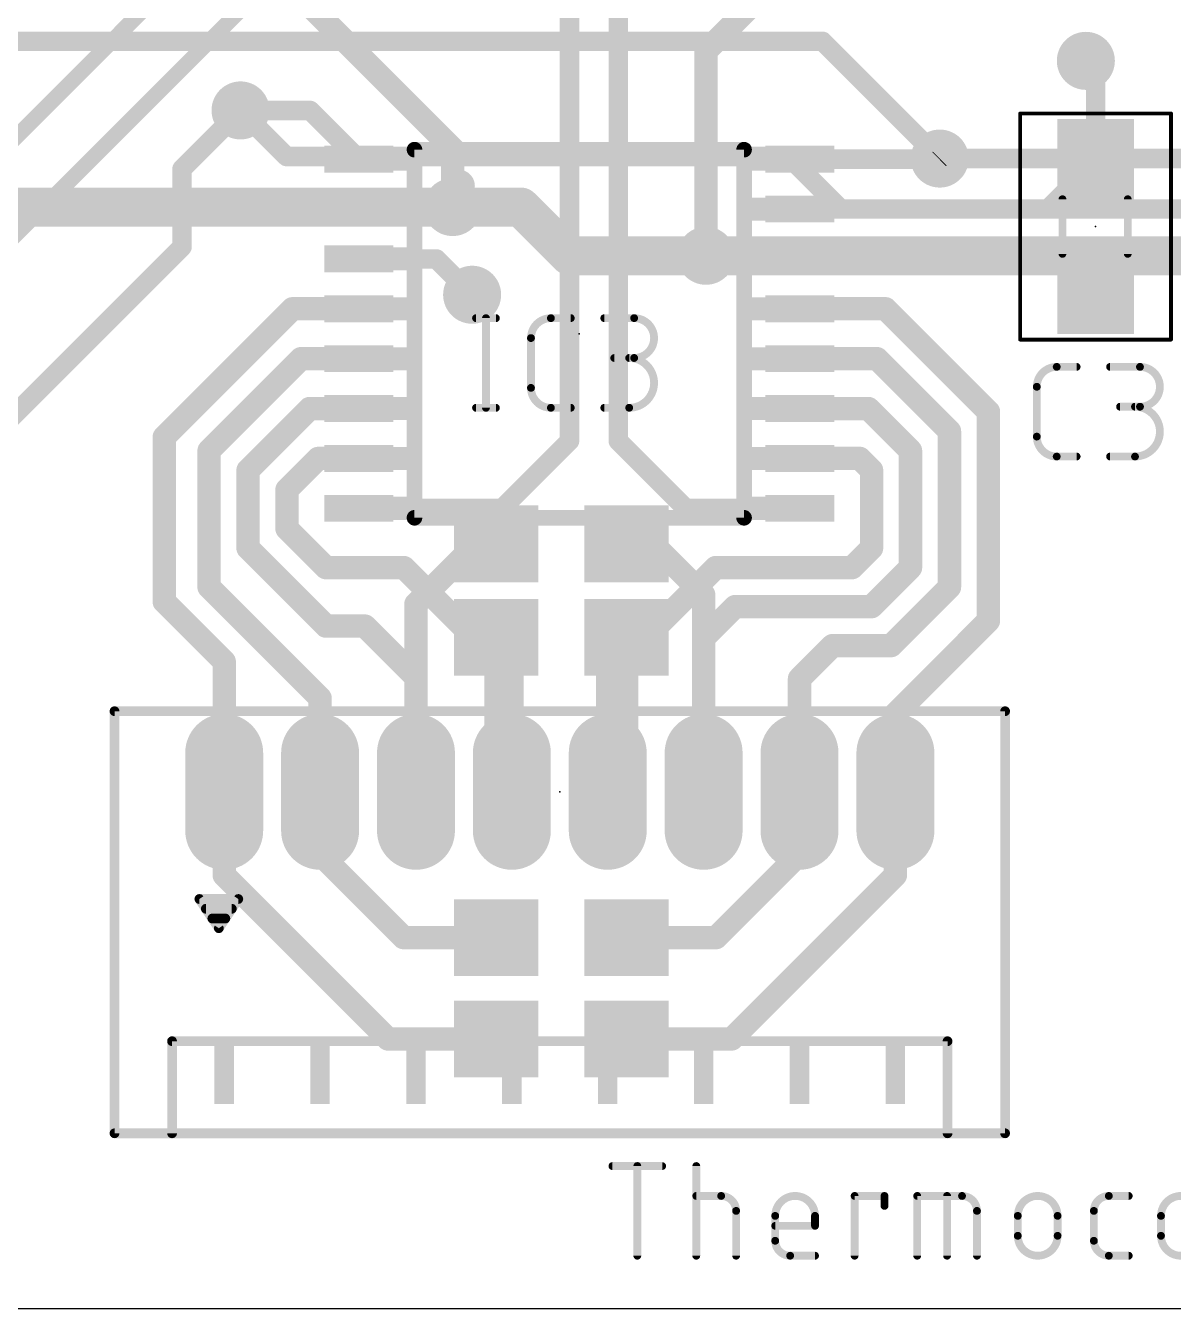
# Model space of a CAD drawing. Extents: x 0 to 102, y 0 to 61.
# Drawn here: x 65.68 to 80.64, y 0 to 16.71 of the extents above; entities that cross this region are included whole.
import ezdxf

# ---------------------------------------------------------------- set-up
doc = ezdxf.new("R2010")
doc.units = 0
for name, color, linetype in [('1', 12, 'CONTINUOUS'), ('15', 30, 'CONTINUOUS'), ('16', 132, 'CONTINUOUS'), ('17', 110, 'CONTINUOUS'), ('18', 110, 'CONTINUOUS'), ('20', 31, 'CONTINUOUS'), ('21', 253, 'CONTINUOUS'), ('23', 53, 'CONTINUOUS'), ('25', 253, 'CONTINUOUS'), ('39', 12, 'CONTINUOUS'), ('51', 253, 'CONTINUOUS')]:
    doc.layers.add(name, color=color, linetype=linetype)

# ---------------------------------------------------------------- blocks, each defined once
blk = doc.blocks.new('RECT')
blk.add_solid([(-0.5, -0.5), (0.5, -0.5), (-0.5, 0.5), (0.5, 0.5)])
blk = doc.blocks.new('LONGP100')
at = {"const_width": 1}
blk.add_lwpolyline([(-0.5, 0), (0.5, 0)], dxfattribs=at)
at = {"const_width": 0.5}
for points in [[(-0.5, 0.25, 1), (-0.5, -0.25)], [(0.5, -0.25, 1), (0.5, 0.25)]]:
    blk.add_lwpolyline(points, format="xyb", dxfattribs=at)
blk = doc.blocks.new('ROUNDP')
at = {"const_width": 0.5}
blk.add_lwpolyline([(0, -0.25, 1), (0, 0.25, 1), (0, -0.25)], format="xyb", dxfattribs=at)
blk = doc.blocks.new('ROUNDV')
at = {"const_width": 0.5}
blk.add_lwpolyline([(0, -0.25, 1), (0, 0.25, 1), (0, -0.25)], format="xyb", dxfattribs=at)

msp = doc.modelspace()

# ---------------------------------------------------------------- linework, layer by layer
at = {"layer": '1'}
for points, const_width in [([(71.247, 15.113), (66.294, 20.066)], 0.3048), ([(72.771, 11.303), (72.771, 18.669)], 0.254), ([(73.406, 18.542), (73.406, 11.303)], 0.254), ([(74.549, 16.383), (75.692, 17.526)], 0.3048), ([(74.549, 13.716), (74.549, 16.383)], 0.3048), ([(79.629, 16.129), (79.502, 16.256)], 0.254), ([(79.629, 14.947), (79.629, 16.129)], 0.254), ([(68.4818, 15.61), (67.7198, 14.848)], 0.254), ([(69.388, 15.61), (68.4818, 15.61)], 0.254), ([(70.023, 14.975), (69.388, 15.61)], 0.254), ([(71.247, 14.351), (71.247, 15.113)], 0.3048), ([(77.5894, 14.975), (75.773, 14.975)], 0.254), ([(77.597, 14.9826), (77.5894, 14.975)], 0.254), ([(79.007, 14.325), (79.629, 14.947)], 0.254), ([(67.7198, 14.848), (67.7198, 13.832)], 0.254), ([(71.221, 14.325), (70.023, 14.325)], 0.3048), ([(71.247, 14.351), (71.221, 14.325)], 0.3048), ([(75.773, 14.325), (79.007, 14.325)], 0.254), ([(67.7198, 13.832), (63.5398, 9.652)], 0.254), ([(70.023, 13.675), (71.034, 13.675)], 0.254), ([(71.501, 13.208), (71.034, 13.675)], 0.254), ([(74.549, 13.716), (74.59, 13.675)], 0.3048), ([(75.773, 13.675), (74.59, 13.675)], 0.3048), ([(75.773, 13.675), (79.201, 13.675)], 0.254), ([(79.201, 13.675), (79.629, 13.247)], 0.254), ([(69.159, 13.025), (67.4878, 11.3538)], 0.3048), ([(70.023, 13.025), (69.159, 13.025)], 0.3048), ([(75.773, 13.025), (76.891, 13.025)], 0.3048), ([(76.891, 13.025), (78.232, 11.684)], 0.3048), ([(69.271, 12.375), (68.072, 11.176)], 0.3048), ([(70.023, 12.375), (69.271, 12.375)], 0.3048), ([(75.773, 12.375), (76.779, 12.375)], 0.3048), ([(76.779, 12.375), (77.724, 11.43)], 0.3048), ([(69.383, 11.725), (68.58, 10.922)], 0.3048), ([(70.023, 11.725), (69.383, 11.725)], 0.3048), ([(76.667, 11.725), (75.773, 11.725)], 0.3048), ([(77.216, 11.176), (76.667, 11.725)], 0.3048), ([(70.023, 11.725), (70.007, 11.725)], 0.254), ([(78.232, 11.684), (78.232, 8.96)], 0.3048), ([(77.724, 11.43), (77.724, 9.398)], 0.3048), ([(67.4878, 11.3538), (67.4878, 9.2086)], 0.3048), ([(71.893, 10.425), (72.771, 11.303)], 0.254), ([(74.284, 10.425), (73.406, 11.303)], 0.254), ([(68.072, 11.176), (68.072, 9.398)], 0.3048), ([(69.088, 10.668), (69.495, 11.075)], 0.3048), ([(69.495, 11.075), (70.023, 11.075)], 0.3048), ([(75.773, 11.075), (76.555, 11.075)], 0.3048), ([(76.555, 11.075), (76.708, 10.922)], 0.3048), ([(77.216, 9.652), (77.216, 11.176)], 0.3048), ([(68.58, 10.922), (68.58, 9.906)], 0.3048), ([(76.708, 10.922), (76.708, 9.906)], 0.3048), ([(69.088, 10.16), (69.088, 10.668)], 0.3048), ([(70.023, 10.425), (71.893, 10.425)], 0.254), ([(75.773, 10.425), (74.284, 10.425)], 0.254), ([(69.596, 9.652), (69.088, 10.16)], 0.3048), ([(68.58, 9.906), (69.596, 8.89)], 0.3048), ([(76.708, 9.906), (76.454, 9.652)], 0.3048), ([(70.612, 9.652), (69.596, 9.652)], 0.3048), ([(72.019, 8.245), (70.612, 9.652)], 0.3048), ([(74.676, 9.652), (73.269, 8.245)], 0.3048), ([(76.454, 9.652), (74.676, 9.652)], 0.3048), ([(76.708, 9.144), (77.216, 9.652)], 0.3048), ([(68.072, 9.398), (69.519, 7.951)], 0.3048), ([(77.724, 9.398), (76.962, 8.636)], 0.3048), ([(67.4878, 9.2086), (68.269, 8.4274)], 0.3048), ([(74.519, 8.733), (74.93, 9.144)], 0.3048), ([(74.93, 9.144), (76.708, 9.144)], 0.3048), ([(69.596, 8.89), (70.104, 8.89)], 0.3048), ([(70.104, 8.89), (70.769, 8.225)], 0.3048), ([(78.232, 8.96), (77.019, 7.747)], 0.3048), ([(74.519, 6.731), (74.519, 8.733)], 0.3048), ([(76.2, 8.636), (75.769, 8.205)], 0.3048), ([(76.962, 8.636), (76.2, 8.636)], 0.3048), ([(68.269, 8.4274), (68.269, 6.731)], 0.3048), ([(70.769, 8.225), (70.769, 6.731)], 0.3048), ([(72.019, 6.731), (72.019, 8.245)], 0.3048), ([(73.269, 8.245), (73.269, 6.731)], 0.3048), ([(75.769, 8.205), (75.769, 6.731)], 0.3048), ([(69.519, 7.951), (69.519, 6.731)], 0.3048), ([(77.019, 7.747), (77.019, 6.731)], 0.3048)]:
    msp.add_lwpolyline(points, dxfattribs=dict(at, const_width=const_width))
for points, const_width in [([(74.6252, 16.383, 1), (74.4728, 16.383)], 0.1524), ([(74.4951, 16.4369, 1), (74.6029, 16.3291)], 0.1524), ([(79.5469, 16.3009, 1), (79.4571, 16.2111)], 0.127), ([(79.6925, 16.129, 1), (79.5655, 16.129)], 0.127), ([(79.5841, 16.0841, 1), (79.6739, 16.1739)], 0.127), ([(68.4818, 15.6735, 1), (68.4818, 15.5465)], 0.127), ([(68.5267, 15.5651, 1), (68.4369, 15.6549)], 0.127), ([(69.4329, 15.6549, 1), (69.3431, 15.5651)], 0.127), ([(69.388, 15.5465, 1), (69.388, 15.6735)], 0.127), ([(71.3232, 15.113, 1), (71.1708, 15.113)], 0.1524), ([(71.1931, 15.0591, 1), (71.3009, 15.1669)], 0.1524), ([(69.9781, 14.9301, 1), (70.0679, 15.0199)], 0.127), ([(75.773, 15.0385, 1), (75.773, 14.9115)], 0.127), ([(77.5445, 15.0199, 1), (77.6343, 14.9301)], 0.127), ([(77.6419, 14.9377, 1), (77.5521, 15.0275)], 0.127), ([(77.5894, 14.9115, 1), (77.5894, 15.0385)], 0.127), ([(79.6739, 14.9021, 1), (79.5841, 14.9919)], 0.127), ([(67.7833, 14.848, 1), (67.6563, 14.848)], 0.127), ([(67.6749, 14.8929, 1), (67.7647, 14.8031)], 0.127), ([(79.5655, 14.947, 1), (79.6925, 14.947)], 0.127), ([(70.023, 14.4012, 1), (70.023, 14.2488)], 0.1524), ([(71.1671, 14.3789, 1), (71.2749, 14.2711)], 0.1524), ([(71.1708, 14.351, 1), (71.3232, 14.351)], 0.1524), ([(71.3009, 14.2971, 1), (71.1931, 14.4049)], 0.1524), ([(71.221, 14.2488, 1), (71.221, 14.4012)], 0.1524), ([(75.773, 14.3885, 1), (75.773, 14.2615)], 0.127), ([(78.9621, 14.3699, 1), (79.0519, 14.2801)], 0.127), ([(79.007, 14.2615, 1), (79.007, 14.3885)], 0.127), ([(67.6563, 13.832, 1), (67.7833, 13.832)], 0.127), ([(67.7647, 13.7871, 1), (67.6749, 13.8769)], 0.127), ([(70.023, 13.7385, 1), (70.023, 13.6115)], 0.127), ([(71.0789, 13.7199, 1), (70.9891, 13.6301)], 0.127), ([(71.034, 13.6115, 1), (71.034, 13.7385)], 0.127), ([(74.6029, 13.7699, 1), (74.4951, 13.6621)], 0.1524), ([(74.4728, 13.716, 1), (74.6252, 13.716)], 0.1524), ([(74.59, 13.7512, 1), (74.59, 13.5988)], 0.1524), ([(74.5361, 13.6211, 1), (74.6439, 13.7289)], 0.1524), ([(75.773, 13.7385, 1), (75.773, 13.6115)], 0.127), ([(75.773, 13.5988, 1), (75.773, 13.7512)], 0.1524), ([(79.2459, 13.7199, 1), (79.1561, 13.6301)], 0.127), ([(79.201, 13.6115, 1), (79.201, 13.7385)], 0.127), ([(71.4561, 13.1631, 1), (71.5459, 13.2529)], 0.127), ([(79.5841, 13.2021, 1), (79.6739, 13.2919)], 0.127), ([(69.159, 13.1012, 1), (69.159, 12.9488)], 0.1524), ([(69.2129, 12.9711, 1), (69.1051, 13.0789)], 0.1524), ([(70.023, 12.9488, 1), (70.023, 13.1012)], 0.1524), ([(75.773, 13.1012, 1), (75.773, 12.9488)], 0.1524), ([(76.9449, 13.0789, 1), (76.8371, 12.9711)], 0.1524), ([(76.891, 12.9488, 1), (76.891, 13.1012)], 0.1524), ([(69.271, 12.4512, 1), (69.271, 12.2988)], 0.1524), ([(69.3249, 12.3211, 1), (69.2171, 12.4289)], 0.1524), ([(70.023, 12.2988, 1), (70.023, 12.4512)], 0.1524), ([(75.773, 12.4512, 1), (75.773, 12.2988)], 0.1524), ([(76.8329, 12.4289, 1), (76.7251, 12.3211)], 0.1524), ([(76.779, 12.2988, 1), (76.779, 12.4512)], 0.1524), ([(69.383, 11.8012, 1), (69.383, 11.6488)], 0.1524), ([(69.4369, 11.6711, 1), (69.3291, 11.7789)], 0.1524), ([(70.023, 11.6488, 1), (70.023, 11.8012)], 0.1524), ([(75.773, 11.8012, 1), (75.773, 11.6488)], 0.1524), ([(76.7209, 11.7789, 1), (76.6131, 11.6711)], 0.1524), ([(76.667, 11.6488, 1), (76.667, 11.8012)], 0.1524), ([(70.007, 11.7885, 1), (70.007, 11.6615)], 0.127), ([(70.023, 11.6615, 1), (70.023, 11.7885)], 0.127), ([(78.3082, 11.684, 1), (78.1558, 11.684)], 0.1524), ([(78.1781, 11.6301, 1), (78.2859, 11.7379)], 0.1524), ([(77.8002, 11.43, 1), (77.6478, 11.43)], 0.1524), ([(77.6701, 11.3761, 1), (77.7779, 11.4839)], 0.1524), ([(67.564, 11.3538, 1), (67.4116, 11.3538)], 0.1524), ([(67.4339, 11.4077, 1), (67.5417, 11.2999)], 0.1524), ([(72.7075, 11.303, 1), (72.8345, 11.303)], 0.127), ([(72.8159, 11.2581, 1), (72.7261, 11.3479)], 0.127), ([(73.4509, 11.3479, 1), (73.3611, 11.2581)], 0.127), ([(73.3425, 11.303, 1), (73.4695, 11.303)], 0.127), ([(68.1482, 11.176, 1), (67.9958, 11.176)], 0.1524), ([(68.0181, 11.2299, 1), (68.1259, 11.1221)], 0.1524), ([(69.495, 11.1512, 1), (69.495, 10.9988)], 0.1524), ([(69.5489, 11.0211, 1), (69.4411, 11.1289)], 0.1524), ([(70.023, 10.9988, 1), (70.023, 11.1512)], 0.1524), ([(75.773, 11.1512, 1), (75.773, 10.9988)], 0.1524), ([(76.6089, 11.1289, 1), (76.5011, 11.0211)], 0.1524), ([(76.555, 10.9988, 1), (76.555, 11.1512)], 0.1524), ([(77.2922, 11.176, 1), (77.1398, 11.176)], 0.1524), ([(77.1621, 11.1221, 1), (77.2699, 11.2299)], 0.1524), ([(68.6562, 10.922, 1), (68.5038, 10.922)], 0.1524), ([(68.5261, 10.9759, 1), (68.6339, 10.8681)], 0.1524), ([(76.7842, 10.922, 1), (76.6318, 10.922)], 0.1524), ([(76.6541, 10.8681, 1), (76.7619, 10.9759)], 0.1524), ([(69.1642, 10.668, 1), (69.0118, 10.668)], 0.1524), ([(69.0341, 10.7219, 1), (69.1419, 10.6141)], 0.1524), ([(70.023, 10.4885, 1), (70.023, 10.3615)], 0.127), ([(71.8481, 10.4699, 1), (71.9379, 10.3801)], 0.127), ([(71.893, 10.3615, 1), (71.893, 10.4885)], 0.127), ([(74.284, 10.4885, 1), (74.284, 10.3615)], 0.127), ([(74.2391, 10.3801, 1), (74.3289, 10.4699)], 0.127), ([(75.773, 10.3615, 1), (75.773, 10.4885)], 0.127), ([(69.1419, 10.2139, 1), (69.0341, 10.1061)], 0.1524), ([(69.0118, 10.16, 1), (69.1642, 10.16)], 0.1524), ([(68.6339, 9.9599, 1), (68.5261, 9.8521)], 0.1524), ([(76.7619, 9.8521, 1), (76.6541, 9.9599)], 0.1524), ([(68.5038, 9.906, 1), (68.6562, 9.906)], 0.1524), ([(76.6318, 9.906, 1), (76.7842, 9.906)], 0.1524), ([(69.596, 9.7282, 1), (69.596, 9.5758)], 0.1524), ([(69.5421, 9.5981, 1), (69.6499, 9.7059)], 0.1524), ([(70.6659, 9.7059, 1), (70.5581, 9.5981)], 0.1524), ([(70.612, 9.5758, 1), (70.612, 9.7282)], 0.1524), ([(74.676, 9.7282, 1), (74.676, 9.5758)], 0.1524), ([(74.7299, 9.5981, 1), (74.6221, 9.7059)], 0.1524), ([(76.4001, 9.7059, 1), (76.5079, 9.5981)], 0.1524), ([(76.454, 9.5758, 1), (76.454, 9.7282)], 0.1524), ([(77.1398, 9.652, 1), (77.2922, 9.652)], 0.1524), ([(77.2699, 9.5981, 1), (77.1621, 9.7059)], 0.1524), ([(68.1259, 9.4519, 1), (68.0181, 9.3441)], 0.1524), ([(77.7779, 9.3441, 1), (77.6701, 9.4519)], 0.1524), ([(67.5417, 9.2625, 1), (67.4339, 9.1547)], 0.1524), ([(67.9958, 9.398, 1), (68.1482, 9.398)], 0.1524), ([(77.6478, 9.398, 1), (77.8002, 9.398)], 0.1524), ([(67.4116, 9.2086, 1), (67.564, 9.2086)], 0.1524), ([(74.93, 9.2202, 1), (74.93, 9.0678)], 0.1524), ([(74.9839, 9.0901, 1), (74.8761, 9.1979)], 0.1524), ([(76.6541, 9.1979, 1), (76.7619, 9.0901)], 0.1524), ([(76.708, 9.0678, 1), (76.708, 9.2202)], 0.1524), ([(69.596, 8.9662, 1), (69.596, 8.8138)], 0.1524), ([(70.1579, 8.9439, 1), (70.0501, 8.8361)], 0.1524), ([(70.104, 8.8138, 1), (70.104, 8.9662)], 0.1524), ([(78.1558, 8.96, 1), (78.3082, 8.96)], 0.1524), ([(78.2859, 8.9061, 1), (78.1781, 9.0139)], 0.1524), ([(69.5421, 8.8361, 1), (69.6499, 8.9439)], 0.1524), ([(74.5952, 8.733, 1), (74.4428, 8.733)], 0.1524), ([(74.4651, 8.7869, 1), (74.5729, 8.6791)], 0.1524), ([(76.2, 8.7122, 1), (76.2, 8.5598)], 0.1524), ([(76.2539, 8.5821, 1), (76.1461, 8.6899)], 0.1524), ([(76.9081, 8.6899, 1), (77.0159, 8.5821)], 0.1524), ([(76.962, 8.5598, 1), (76.962, 8.7122)], 0.1524), ([(68.3452, 8.4274, 1), (68.1928, 8.4274)], 0.1524), ([(68.2151, 8.3735, 1), (68.3229, 8.4813)], 0.1524), ([(70.8452, 8.225, 1), (70.6928, 8.225)], 0.1524), ([(72.0952, 8.245, 1), (71.9428, 8.245)], 0.1524), ([(71.9651, 8.1911, 1), (72.0729, 8.2989)], 0.1524), ([(73.3452, 8.245, 1), (73.1928, 8.245)], 0.1524), ([(73.2151, 8.2989, 1), (73.3229, 8.1911)], 0.1524), ([(75.8452, 8.205, 1), (75.6928, 8.205)], 0.1524), ([(70.7151, 8.1711, 1), (70.8229, 8.2789)], 0.1524), ([(75.7151, 8.2589, 1), (75.8229, 8.1511)], 0.1524), ([(69.5952, 7.951, 1), (69.4428, 7.951)], 0.1524), ([(69.4651, 7.8971, 1), (69.5729, 8.0049)], 0.1524), ([(77.0952, 7.747, 1), (76.9428, 7.747)], 0.1524), ([(76.9651, 7.8009, 1), (77.0729, 7.6931)], 0.1524), ([(68.1928, 6.731, 1), (68.3452, 6.731)], 0.1524), ([(69.4428, 6.731, 1), (69.5952, 6.731)], 0.1524), ([(70.6928, 6.731, 1), (70.8452, 6.731)], 0.1524), ([(71.9428, 6.731, 1), (72.0952, 6.731)], 0.1524), ([(73.1928, 6.731, 1), (73.3452, 6.731)], 0.1524), ([(74.4428, 6.731, 1), (74.5952, 6.731)], 0.1524), ([(75.6928, 6.731, 1), (75.8452, 6.731)], 0.1524), ([(76.9428, 6.731, 1), (77.0952, 6.731)], 0.1524)]:
    msp.add_lwpolyline(points, format="xyb", dxfattribs=dict(at, const_width=const_width))
at = {"layer": '15', "const_width": 0.2032}
for points in [[(69.088, 18.796), (63.5, 13.208)], [(68.4558, 16.8938), (64.262, 12.7)]]:
    msp.add_lwpolyline(points, dxfattribs=at)
at = {"layer": '16'}
for points, const_width in [([(76.0696, 16.51), (45.72, 16.51)], 0.254), ([(77.597, 14.9826), (76.0696, 16.51)], 0.254), ([(69.0832, 15.0086), (68.4818, 15.61)], 0.254), ([(75.625, 15.0086), (69.0832, 15.0086)], 0.254), ([(76.3086, 14.325), (75.625, 15.0086)], 0.254), ([(80.899, 14.9826), (77.597, 14.9826)], 0.254), ([(71.247, 14.351), (43.561, 14.351)], 0.508), ([(71.247, 14.351), (72.136, 14.351)], 0.508), ([(72.771, 13.716), (72.136, 14.351)], 0.508), ([(81.295, 14.325), (76.3086, 14.325)], 0.254), ([(72.771, 13.716), (74.549, 13.716)], 0.508), ([(74.549, 13.716), (84.582, 13.716)], 0.508), ([(71.8143, 9.9619), (71.6539, 9.8015)], 0.3048), ([(73.5143, 9.9619), (73.5702, 9.906)], 0.3048), ([(73.5702, 9.906), (73.914, 9.906)], 0.3048), ([(73.914, 9.906), (74.519, 9.301)], 0.3048), ([(71.3921, 9.8015), (70.769, 9.1784)], 0.3048), ([(71.6539, 9.8015), (71.3921, 9.8015)], 0.3048), ([(74.519, 9.301), (74.519, 6.731)], 0.3048), ([(70.769, 9.1784), (70.769, 6.731)], 0.3048), ([(71.8143, 8.7427), (71.8143, 6.9357)], 0.3048), ([(73.5143, 8.7427), (73.5143, 6.9763)], 0.3048), ([(71.8143, 6.9357), (72.019, 6.731)], 0.3048), ([(73.5143, 6.9763), (73.269, 6.731)], 0.3048), ([(68.269, 5.645), (68.269, 6.731)], 0.3048), ([(69.519, 5.919), (69.519, 6.731)], 0.3048), ([(75.769, 5.919), (75.769, 6.731)], 0.3048), ([(77.019, 5.645), (77.019, 6.731)], 0.3048), ([(70.6069, 4.8311), (69.519, 5.919)], 0.3048), ([(74.6811, 4.8311), (75.769, 5.919)], 0.3048), ([(70.4037, 3.5103), (68.269, 5.645)], 0.3048), ([(74.8843, 3.5103), (77.019, 5.645)], 0.3048), ([(71.8143, 4.8311), (70.6069, 4.8311)], 0.3048), ([(73.5143, 4.8311), (74.6811, 4.8311)], 0.3048), ([(71.8143, 3.5103), (70.4037, 3.5103)], 0.3048), ([(73.5143, 3.5103), (74.8843, 3.5103)], 0.3048)]:
    msp.add_lwpolyline(points, dxfattribs=dict(at, const_width=const_width))
for points, const_width in [([(76.1145, 16.5549, 1), (76.0247, 16.4651)], 0.127), ([(76.0696, 16.4465, 1), (76.0696, 16.5735)], 0.127), ([(68.5267, 15.6549, 1), (68.4369, 15.5651)], 0.127), ([(69.0832, 15.0721, 1), (69.0832, 14.9451)], 0.127), ([(69.0383, 14.9637, 1), (69.1281, 15.0535)], 0.127), ([(75.6699, 15.0535, 1), (75.5801, 14.9637)], 0.127), ([(75.625, 14.9451, 1), (75.625, 15.0721)], 0.127), ([(77.597, 15.0461, 1), (77.597, 14.9191)], 0.127), ([(77.5521, 14.9377, 1), (77.6419, 15.0275)], 0.127), ([(71.247, 14.478, 1), (71.247, 14.224)], 0.254), ([(71.247, 14.224, 1), (71.247, 14.478)], 0.254), ([(72.2258, 14.4408, 1), (72.0462, 14.2612)], 0.254), ([(72.136, 14.224, 1), (72.136, 14.478)], 0.254), ([(76.3086, 14.3885, 1), (76.3086, 14.2615)], 0.127), ([(76.2637, 14.2801, 1), (76.3535, 14.3699)], 0.127), ([(72.771, 13.843, 1), (72.771, 13.589)], 0.254), ([(72.6812, 13.6262, 1), (72.8608, 13.8058)], 0.254), ([(74.549, 13.843, 1), (74.549, 13.589)], 0.254), ([(74.549, 13.589, 1), (74.549, 13.843)], 0.254), ([(71.8682, 9.908, 1), (71.7604, 10.0158)], 0.1524), ([(73.5682, 10.0158, 1), (73.4604, 9.908)], 0.1524), ([(73.5702, 9.9822, 1), (73.5702, 9.8298)], 0.1524), ([(73.5163, 9.8521, 1), (73.6241, 9.9599)], 0.1524), ([(73.9679, 9.9599, 1), (73.8601, 9.8521)], 0.1524), ([(73.914, 9.8298, 1), (73.914, 9.9822)], 0.1524), ([(71.3921, 9.8777, 1), (71.3921, 9.7253)], 0.1524), ([(71.446, 9.7476, 1), (71.3382, 9.8554)], 0.1524), ([(71.6, 9.8554, 1), (71.7078, 9.7476)], 0.1524), ([(71.6539, 9.7253, 1), (71.6539, 9.8777)], 0.1524), ([(74.5952, 9.301, 1), (74.4428, 9.301)], 0.1524), ([(74.4651, 9.2471, 1), (74.5729, 9.3549)], 0.1524), ([(70.8452, 9.1784, 1), (70.6928, 9.1784)], 0.1524), ([(70.7151, 9.2323, 1), (70.8229, 9.1245)], 0.1524), ([(71.8905, 8.7427, 1), (71.7381, 8.7427)], 0.1524), ([(73.5905, 8.7427, 1), (73.4381, 8.7427)], 0.1524), ([(71.8682, 6.9896, 1), (71.7604, 6.8818)], 0.1524), ([(73.4381, 6.9763, 1), (73.5905, 6.9763)], 0.1524), ([(73.5682, 6.9224, 1), (73.4604, 7.0302)], 0.1524), ([(68.3452, 6.731, 1), (68.1928, 6.731)], 0.1524), ([(69.5952, 6.731, 1), (69.4428, 6.731)], 0.1524), ([(71.7381, 6.9357, 1), (71.8905, 6.9357)], 0.1524), ([(71.9651, 6.6771, 1), (72.0729, 6.7849)], 0.1524), ([(73.2151, 6.7849, 1), (73.3229, 6.6771)], 0.1524), ([(75.8452, 6.731, 1), (75.6928, 6.731)], 0.1524), ([(77.0952, 6.731, 1), (76.9428, 6.731)], 0.1524), ([(70.6928, 6.731, 1), (70.8452, 6.731)], 0.1524), ([(74.4428, 6.731, 1), (74.5952, 6.731)], 0.1524), ([(69.5729, 5.9729, 1), (69.4651, 5.8651)], 0.1524), ([(75.8229, 5.8651, 1), (75.7151, 5.9729)], 0.1524), ([(69.4428, 5.919, 1), (69.5952, 5.919)], 0.1524), ([(75.6928, 5.919, 1), (75.8452, 5.919)], 0.1524), ([(68.3229, 5.6989, 1), (68.2151, 5.5911)], 0.1524), ([(68.1928, 5.645, 1), (68.3452, 5.645)], 0.1524), ([(76.9428, 5.645, 1), (77.0952, 5.645)], 0.1524), ([(77.0729, 5.5911, 1), (76.9651, 5.6989)], 0.1524), ([(70.6069, 4.9073, 1), (70.6069, 4.7549)], 0.1524), ([(70.553, 4.7772, 1), (70.6608, 4.885)], 0.1524), ([(71.8143, 4.7549, 1), (71.8143, 4.9073)], 0.1524), ([(73.5143, 4.9073, 1), (73.5143, 4.7549)], 0.1524), ([(74.6272, 4.885, 1), (74.735, 4.7772)], 0.1524), ([(74.6811, 4.7549, 1), (74.6811, 4.9073)], 0.1524), ([(70.4037, 3.5865, 1), (70.4037, 3.4341)], 0.1524), ([(70.3498, 3.4564, 1), (70.4576, 3.5642)], 0.1524), ([(71.8143, 3.4341, 1), (71.8143, 3.5865)], 0.1524), ([(73.5143, 3.5865, 1), (73.5143, 3.4341)], 0.1524), ([(74.8304, 3.5642, 1), (74.9382, 3.4564)], 0.1524), ([(74.8843, 3.4341, 1), (74.8843, 3.5865)], 0.1524)]:
    msp.add_lwpolyline(points, format="xyb", dxfattribs=dict(at, const_width=const_width))
at = {"layer": '20'}
msp.add_line((0, 0), (101.58, 0), dxfattribs=at)
at = {"layer": '21'}
for points, const_width in [([(75.0464, 15.0984), (70.7496, 15.0984)], 0.2032), ([(70.7496, 15.0984), (70.7496, 10.3016)], 0.2032), ([(75.0464, 10.3016), (75.0464, 15.0984)], 0.2032), ([(70.7496, 10.3016), (75.0464, 10.3016)], 0.2032), ([(66.839, 2.281), (66.839, 7.781)], 0.127), ([(78.449, 7.781), (78.449, 2.281)], 0.127), ([(67.945, 5.334), (68.453, 5.334)], 0.127), ([(68.199, 4.953), (67.945, 5.334)], 0.127), ([(68.453, 5.334), (68.199, 4.953)], 0.127), ([(68.0297, 5.207), (68.3683, 5.207)], 0.127), ([(68.1143, 5.08), (68.2837, 5.08)], 0.127), ([(78.449, 2.281), (66.839, 2.281)], 0.127)]:
    msp.add_lwpolyline(points, dxfattribs=dict(at, const_width=const_width))
for points, const_width in [([(70.7496, 15.1492, 1), (70.7496, 15.0476)], 0.1016), ([(70.8004, 15.0984, 1), (70.6988, 15.0984)], 0.1016), ([(75.0972, 15.0984, 1), (74.9956, 15.0984)], 0.1016), ([(75.0464, 15.0476, 1), (75.0464, 15.1492)], 0.1016), ([(71.323, 14.5182, 1), (71.323, 14.7318, 1), (71.323, 14.5182)], 0.2136), ([(70.7496, 10.3524, 1), (70.7496, 10.2508)], 0.1016), ([(75.0464, 10.2508, 1), (75.0464, 10.3524)], 0.1016), ([(70.6988, 10.3016, 1), (70.8004, 10.3016)], 0.1016), ([(74.9956, 10.3016, 1), (75.0972, 10.3016)], 0.1016), ([(66.8708, 7.781, 1), (66.8072, 7.781)], 0.0635), ([(78.4808, 7.781, 1), (78.4172, 7.781)], 0.0635), ([(67.945, 5.3658, 1), (67.945, 5.3023)], 0.0635), ([(67.9714, 5.3516, 1), (67.9186, 5.3164)], 0.0635), ([(68.4794, 5.3164, 1), (68.4266, 5.3516)], 0.0635), ([(68.453, 5.3023, 1), (68.453, 5.3658)], 0.0635), ([(68.0297, 5.2387, 1), (68.0297, 5.1753)], 0.0635), ([(68.3683, 5.1753, 1), (68.3683, 5.2387)], 0.0635), ([(68.1143, 5.1117, 1), (68.1143, 5.0483)], 0.0635), ([(68.2837, 5.0483, 1), (68.2837, 5.1117)], 0.0635), ([(68.1726, 4.9706, 1), (68.2254, 4.9354)], 0.0635), ([(68.1726, 4.9354, 1), (68.2254, 4.9706)], 0.0635), ([(66.839, 2.3128, 1), (66.839, 2.2492)], 0.0635), ([(78.449, 2.2492, 1), (78.449, 2.3128)], 0.0635), ([(66.8072, 2.281, 1), (66.8708, 2.281)], 0.0635), ([(78.4172, 2.281, 1), (78.4808, 2.281)], 0.0635)]:
    msp.add_lwpolyline(points, format="xyb", dxfattribs=dict(at, const_width=const_width))
at = {"layer": '23'}
for p in [(79.629, 14.097), (72.898, 12.7), (72.644, 6.731)]:
    msp.add_point(p, dxfattribs=at)
at = {"layer": '25', "const_width": 0.1016}
for points in [[(71.5518, 12.9032), (71.8114, 12.9032)], [(71.6816, 12.9032), (71.6816, 11.7348)], [(72.5278, 12.9032), (72.7874, 12.9032)], [(73.224, 12.9032), (73.6134, 12.9032)], [(72.2681, 11.9944), (72.2681, 12.6436)], [(73.6134, 12.3839), (73.3538, 12.3839)], [(79.1219, 12.2682), (79.3816, 12.2682)], [(79.8181, 12.2682), (80.2076, 12.2682)], [(78.8623, 11.3594), (78.8623, 12.0086)], [(71.5518, 11.7348), (71.8114, 11.7348)], [(72.7874, 11.7348), (72.5278, 11.7348)], [(73.224, 11.7348), (73.5485, 11.7348)], [(80.2076, 11.7489), (79.9479, 11.7489)], [(79.3816, 11.0998), (79.1219, 11.0998)], [(79.8181, 11.0998), (80.1426, 11.0998)], [(73.3298, 1.8542), (73.9789, 1.8542)], [(73.6544, 0.6858), (73.6544, 1.8542)], [(74.4234, 0.6858), (74.4234, 1.8542)], [(74.4234, 1.4647), (74.748, 1.4647)], [(76.4875, 0.6858), (76.4875, 1.4647)], [(76.4875, 1.4647), (76.8769, 1.4647)], [(76.8769, 1.4647), (76.8769, 1.3349)], [(77.3035, 0.6858), (77.3035, 1.4647)], [(77.3035, 1.4647), (77.8877, 1.4647)], [(77.693, 0.6858), (77.693, 1.4647)], [(79.8011, 1.4647), (80.0607, 1.4647)], [(74.9427, 1.27), (74.9427, 0.6858)], [(75.4521, 0.8805), (75.4521, 1.2051)], [(75.9714, 1.2051), (75.9714, 1.0753)], [(78.0824, 1.27), (78.0824, 0.6858)], [(78.6144, 0.9454), (78.6144, 1.2051)], [(79.1337, 1.2051), (79.1337, 0.9454)], [(79.6063, 0.8805), (79.6063, 1.27)], [(80.4813, 0.9454), (80.4813, 1.2051)], [(75.9714, 1.0753), (75.4521, 1.0753)], [(75.9714, 0.6858), (75.6468, 0.6858)], [(80.0607, 0.6858), (79.8011, 0.6858)]]:
    msp.add_lwpolyline(points, dxfattribs=at)
at = {"layer": '25'}
for points, const_width in [([(71.5518, 12.9286, 1), (71.5518, 12.8778)], 0.0508), ([(71.707, 12.9032, 1), (71.6562, 12.9032)], 0.0508), ([(71.8114, 12.8778, 1), (71.8114, 12.9286)], 0.0508), ([(72.5278, 12.9032, 0.4142), (72.2681, 12.6436)], 0.1016), ([(72.5278, 12.9286, 1), (72.5278, 12.8778)], 0.0508), ([(72.5278, 12.8778, 1), (72.5278, 12.9286)], 0.0508), ([(72.7874, 12.8778, 1), (72.7874, 12.9286)], 0.0508), ([(73.224, 12.9286, 1), (73.224, 12.8778)], 0.0508), ([(73.6134, 12.3839, 1), (73.6134, 12.9032)], 0.1016), ([(73.6134, 12.9286, 1), (73.6134, 12.8778)], 0.0508), ([(73.6134, 12.8778, 1), (73.6134, 12.9286)], 0.0508), ([(72.2935, 12.6436, 1), (72.2427, 12.6436)], 0.0508), ([(72.2427, 12.6436, 1), (72.2935, 12.6436)], 0.0508), ([(73.3538, 12.4093, 1), (73.3538, 12.3585)], 0.0508), ([(73.5485, 11.7348, 1), (73.5485, 12.3839)], 0.1016), ([(73.5485, 12.4093, 1), (73.5485, 12.3585)], 0.0508), ([(73.6134, 12.4093, 1), (73.6134, 12.3585)], 0.0508), ([(73.6134, 12.3585, 1), (73.6134, 12.4093)], 0.0508), ([(79.1219, 12.2682, 0.4142), (78.8623, 12.0086)], 0.1016), ([(79.1219, 12.2936, 1), (79.1219, 12.2428)], 0.0508), ([(79.1219, 12.2428, 1), (79.1219, 12.2936)], 0.0508), ([(79.3816, 12.2428, 1), (79.3816, 12.2936)], 0.0508), ([(79.8181, 12.2936, 1), (79.8181, 12.2428)], 0.0508), ([(80.2076, 11.7489, 1), (80.2076, 12.2682)], 0.1016), ([(80.2076, 12.2936, 1), (80.2076, 12.2428)], 0.0508), ([(80.2076, 12.2428, 1), (80.2076, 12.2936)], 0.0508), ([(72.2681, 11.9944, 0.4142), (72.5278, 11.7348)], 0.1016), ([(72.2935, 11.9944, 1), (72.2427, 11.9944)], 0.0508), ([(78.8877, 12.0086, 1), (78.8369, 12.0086)], 0.0508), ([(72.2427, 11.9944, 1), (72.2935, 11.9944)], 0.0508), ([(78.8369, 12.0086, 1), (78.8877, 12.0086)], 0.0508), ([(71.5518, 11.7602, 1), (71.5518, 11.7094)], 0.0508), ([(71.6562, 11.7348, 1), (71.707, 11.7348)], 0.0508), ([(71.8114, 11.7094, 1), (71.8114, 11.7602)], 0.0508), ([(72.5278, 11.7602, 1), (72.5278, 11.7094)], 0.0508), ([(72.5278, 11.7094, 1), (72.5278, 11.7602)], 0.0508), ([(72.7874, 11.7094, 1), (72.7874, 11.7602)], 0.0508), ([(73.224, 11.7602, 1), (73.224, 11.7094)], 0.0508), ([(73.5485, 11.7602, 1), (73.5485, 11.7094)], 0.0508), ([(73.5485, 11.7094, 1), (73.5485, 11.7602)], 0.0508), ([(79.9479, 11.7743, 1), (79.9479, 11.7235)], 0.0508), ([(80.1426, 11.0998, 1), (80.1426, 11.7489)], 0.1016), ([(80.1426, 11.7743, 1), (80.1426, 11.7235)], 0.0508), ([(80.2076, 11.7743, 1), (80.2076, 11.7235)], 0.0508), ([(80.2076, 11.7235, 1), (80.2076, 11.7743)], 0.0508), ([(78.8623, 11.3594, 0.4142), (79.1219, 11.0998)], 0.1016), ([(78.8877, 11.3594, 1), (78.8369, 11.3594)], 0.0508), ([(78.8369, 11.3594, 1), (78.8877, 11.3594)], 0.0508), ([(79.1219, 11.1252, 1), (79.1219, 11.0744)], 0.0508), ([(79.1219, 11.0744, 1), (79.1219, 11.1252)], 0.0508), ([(79.3816, 11.0744, 1), (79.3816, 11.1252)], 0.0508), ([(79.8181, 11.1252, 1), (79.8181, 11.0744)], 0.0508), ([(80.1426, 11.1252, 1), (80.1426, 11.0744)], 0.0508), ([(80.1426, 11.0744, 1), (80.1426, 11.1252)], 0.0508), ([(73.3298, 1.8796, 1), (73.3298, 1.8288)], 0.0508), ([(73.6798, 1.8542, 1), (73.629, 1.8542)], 0.0508), ([(73.9789, 1.8288, 1), (73.9789, 1.8796)], 0.0508), ([(74.4488, 1.8542, 1), (74.398, 1.8542)], 0.0508), ([(74.4234, 1.4901, 1), (74.4234, 1.4393)], 0.0508), ([(74.9427, 1.27, 0.4142), (74.748, 1.4647)], 0.1016), ([(74.748, 1.4901, 1), (74.748, 1.4393)], 0.0508), ([(74.748, 1.4393, 1), (74.748, 1.4901)], 0.0508), ([(75.9714, 1.2051, 1), (75.4521, 1.2051)], 0.1016), ([(76.5129, 1.4647, 1), (76.4621, 1.4647)], 0.0508), ([(76.4875, 1.4901, 1), (76.4875, 1.4393)], 0.0508), ([(76.9023, 1.4647, 1), (76.8515, 1.4647)], 0.0508), ([(76.8769, 1.4393, 1), (76.8769, 1.4901)], 0.0508), ([(77.3289, 1.4647, 1), (77.2781, 1.4647)], 0.0508), ([(77.3035, 1.4901, 1), (77.3035, 1.4393)], 0.0508), ([(77.7184, 1.4647, 1), (77.6676, 1.4647)], 0.0508), ([(78.0824, 1.27, 0.4142), (77.8877, 1.4647)], 0.1016), ([(77.8877, 1.4901, 1), (77.8877, 1.4393)], 0.0508), ([(77.8877, 1.4393, 1), (77.8877, 1.4901)], 0.0508), ([(79.1337, 1.2051, 1), (78.6144, 1.2051)], 0.1016), ([(79.8011, 1.4647, 0.4142), (79.6063, 1.27)], 0.1016), ([(79.8011, 1.4901, 1), (79.8011, 1.4393)], 0.0508), ([(79.8011, 1.4393, 1), (79.8011, 1.4901)], 0.0508), ([(80.0607, 1.4393, 1), (80.0607, 1.4901)], 0.0508), ([(81.0006, 1.2051, 1), (80.4813, 1.2051)], 0.1016), ([(76.8515, 1.3349, 1), (76.9023, 1.3349)], 0.0508), ([(74.9681, 1.27, 1), (74.9173, 1.27)], 0.0508), ([(74.9173, 1.27, 1), (74.9681, 1.27)], 0.0508), ([(75.4775, 1.2051, 1), (75.4267, 1.2051)], 0.0508), ([(75.4267, 1.2051, 1), (75.4775, 1.2051)], 0.0508), ([(75.9968, 1.2051, 1), (75.946, 1.2051)], 0.0508), ([(75.946, 1.2051, 1), (75.9968, 1.2051)], 0.0508), ([(78.1078, 1.27, 1), (78.057, 1.27)], 0.0508), ([(78.057, 1.27, 1), (78.1078, 1.27)], 0.0508), ([(78.6398, 1.2051, 1), (78.589, 1.2051)], 0.0508), ([(78.589, 1.2051, 1), (78.6398, 1.2051)], 0.0508), ([(79.1591, 1.2051, 1), (79.1083, 1.2051)], 0.0508), ([(79.1083, 1.2051, 1), (79.1591, 1.2051)], 0.0508), ([(79.6317, 1.27, 1), (79.5809, 1.27)], 0.0508), ([(79.5809, 1.27, 1), (79.6317, 1.27)], 0.0508), ([(80.5067, 1.2051, 1), (80.4559, 1.2051)], 0.0508), ([(80.4559, 1.2051, 1), (80.5067, 1.2051)], 0.0508), ([(75.4521, 1.1007, 1), (75.4521, 1.0499)], 0.0508), ([(75.946, 1.0753, 1), (75.9968, 1.0753)], 0.0508), ([(75.9714, 1.0499, 1), (75.9714, 1.1007)], 0.0508), ([(75.4521, 0.8805, 0.4142), (75.6468, 0.6858)], 0.1016), ([(75.4775, 0.8805, 1), (75.4267, 0.8805)], 0.0508), ([(75.4267, 0.8805, 1), (75.4775, 0.8805)], 0.0508), ([(78.6144, 0.9454, 1), (79.1337, 0.9454)], 0.1016), ([(78.6398, 0.9454, 1), (78.589, 0.9454)], 0.0508), ([(78.589, 0.9454, 1), (78.6398, 0.9454)], 0.0508), ([(79.1591, 0.9454, 1), (79.1083, 0.9454)], 0.0508), ([(79.1083, 0.9454, 1), (79.1591, 0.9454)], 0.0508), ([(79.6063, 0.8805, 0.4142), (79.8011, 0.6858)], 0.1016), ([(79.6317, 0.8805, 1), (79.5809, 0.8805)], 0.0508), ([(79.5809, 0.8805, 1), (79.6317, 0.8805)], 0.0508), ([(80.4813, 0.9454, 1), (81.0006, 0.9454)], 0.1016), ([(80.5067, 0.9454, 1), (80.4559, 0.9454)], 0.0508), ([(80.4559, 0.9454, 1), (80.5067, 0.9454)], 0.0508), ([(73.629, 0.6858, 1), (73.6798, 0.6858)], 0.0508), ([(74.398, 0.6858, 1), (74.4488, 0.6858)], 0.0508), ([(74.9173, 0.6858, 1), (74.9681, 0.6858)], 0.0508), ([(75.6468, 0.7112, 1), (75.6468, 0.6604)], 0.0508), ([(75.6468, 0.6604, 1), (75.6468, 0.7112)], 0.0508), ([(75.9714, 0.6604, 1), (75.9714, 0.7112)], 0.0508), ([(76.4621, 0.6858, 1), (76.5129, 0.6858)], 0.0508), ([(77.2781, 0.6858, 1), (77.3289, 0.6858)], 0.0508), ([(77.6676, 0.6858, 1), (77.7184, 0.6858)], 0.0508), ([(78.057, 0.6858, 1), (78.1078, 0.6858)], 0.0508), ([(79.8011, 0.7112, 1), (79.8011, 0.6604)], 0.0508), ([(79.8011, 0.6604, 1), (79.8011, 0.7112)], 0.0508), ([(80.0607, 0.6604, 1), (80.0607, 0.7112)], 0.0508)]:
    msp.add_lwpolyline(points, format="xyb", dxfattribs=dict(at, const_width=const_width))
at = {"layer": '39', "const_width": 0.0508}
for points in [[(78.646, 12.624), (78.646, 15.57)], [(78.646, 15.57), (80.612, 15.57)], [(80.612, 15.57), (80.612, 12.624)], [(80.612, 12.624), (78.646, 12.624)]]:
    msp.add_lwpolyline(points, dxfattribs=at)
at = {"layer": '39', "const_width": 0.0254}
for points in [[(78.6587, 15.57, 1), (78.6333, 15.57)], [(78.646, 15.5827, 1), (78.646, 15.5573)], [(80.6247, 15.57, 1), (80.5993, 15.57)], [(80.612, 15.5573, 1), (80.612, 15.5827)], [(78.646, 12.6367, 1), (78.646, 12.6113)], [(78.6333, 12.624, 1), (78.6587, 12.624)], [(80.5993, 12.624, 1), (80.6247, 12.624)], [(80.612, 12.6113, 1), (80.612, 12.6367)]]:
    msp.add_lwpolyline(points, format="xyb", dxfattribs=at)
at = {"layer": '51'}
for points, const_width in [([(79.197, 13.741), (79.197, 14.453)], 0.1016), ([(80.048, 13.741), (80.048, 14.453)], 0.1016), ([(66.839, 7.781), (78.449, 7.781)], 0.127), ([(67.589, 2.281), (67.589, 3.481)], 0.127), ([(67.589, 3.481), (77.699, 3.481)], 0.127), ([(77.699, 3.481), (77.699, 2.281)], 0.127)]:
    msp.add_lwpolyline(points, dxfattribs=dict(at, const_width=const_width))
for points, const_width in [([(79.2224, 14.453, 1), (79.1716, 14.453)], 0.0508), ([(80.0734, 14.453, 1), (80.0226, 14.453)], 0.0508), ([(79.1716, 13.741, 1), (79.2224, 13.741)], 0.0508), ([(80.0226, 13.741, 1), (80.0734, 13.741)], 0.0508), ([(66.839, 7.8128, 1), (66.839, 7.7493)], 0.0635), ([(78.449, 7.7493, 1), (78.449, 7.8128)], 0.0635), ([(67.6208, 3.481, 1), (67.5572, 3.481)], 0.0635), ([(67.589, 3.5128, 1), (67.589, 3.4493)], 0.0635), ([(77.7308, 3.481, 1), (77.6672, 3.481)], 0.0635), ([(77.699, 3.4493, 1), (77.699, 3.5128)], 0.0635), ([(67.5572, 2.281, 1), (67.6208, 2.281)], 0.0635), ([(77.6672, 2.281, 1), (77.7308, 2.281)], 0.0635)]:
    msp.add_lwpolyline(points, format="xyb", dxfattribs=dict(at, const_width=const_width))

# ---------------------------------------------------------------- block references
at = {"layer": '1', "xscale": 1.1, "rotation": 90}
for p in [(79.629, 14.947), (79.629, 13.247)]:
    msp.add_blockref('RECT', p, dxfattribs=at)
at = {"layer": '1', "xscale": 0.9, "yscale": 0.35}
for p in [(70.023, 14.975), (70.023, 14.325), (70.023, 13.675), (70.023, 13.025), (70.023, 12.375), (70.023, 11.725), (70.023, 11.075), (70.023, 10.425)]:
    msp.add_blockref('RECT', p, dxfattribs=at)
at = {"layer": '1', "xscale": 0.9, "yscale": 0.35, "rotation": 180}
for p in [(75.773, 14.975), (75.773, 14.325), (75.773, 13.675), (75.773, 13.025), (75.773, 12.375), (75.773, 11.725), (75.773, 11.075), (75.773, 10.425)]:
    msp.add_blockref('RECT', p, dxfattribs=at)
at = {"layer": '16', "xscale": 1.1}
for p in [(71.8143, 9.9619), (73.5143, 9.9619), (71.8143, 8.7427), (73.5143, 8.7427), (71.8143, 4.8311), (73.5143, 4.8311), (71.8143, 3.5103), (73.5143, 3.5103)]:
    msp.add_blockref('RECT', p, dxfattribs=at)
at = {"layer": '17', "xscale": 1.016, "yscale": 1.016, "rotation": 90}
for name, p in [('LONGP100', (68.269, 6.731)), ('LONGP100', (68.269, 6.731)), ('LONGP100', (69.519, 6.731)), ('LONGP100', (69.519, 6.731)), ('LONGP100', (70.769, 6.731)), ('LONGP100', (70.769, 6.731)), ('LONGP100', (72.019, 6.731)), ('LONGP100', (72.019, 6.731)), ('LONGP100', (73.269, 6.731)), ('LONGP100', (73.269, 6.731)), ('LONGP100', (74.519, 6.731)), ('LONGP100', (74.519, 6.731)), ('LONGP100', (75.769, 6.731)), ('LONGP100', (75.769, 6.731)), ('LONGP100', (77.019, 6.731)), ('LONGP100', (77.019, 6.731)), ('ROUNDP', (68.269, 6.731)), ('ROUNDP', (69.519, 6.731)), ('ROUNDP', (70.769, 6.731)), ('ROUNDP', (72.019, 6.731)), ('ROUNDP', (73.269, 6.731)), ('ROUNDP', (74.519, 6.731)), ('ROUNDP', (75.769, 6.731)), ('ROUNDP', (77.019, 6.731))]:
    msp.add_blockref(name, p, dxfattribs=at)
at = {"layer": '18', "xscale": 0.7564, "yscale": 0.7564}
for p in [(79.502, 16.256), (79.502, 16.256), (68.4818, 15.61), (68.4818, 15.61), (77.597, 14.9826), (77.597, 14.9826), (71.247, 14.351), (71.247, 14.351), (74.549, 13.716), (74.549, 13.716), (71.501, 13.208), (71.501, 13.208)]:
    msp.add_blockref('ROUNDV', p, dxfattribs=at)
at = {"layer": '51'}
for p, xscale, yscale in [((70.173, 14.975), 0.95, 0.3), ((70.173, 14.325), 0.95, 0.3), ((70.173, 13.675), 0.95, 0.3), ((70.173, 13.025), 0.95, 0.3), ((70.173, 12.375), 0.95, 0.3), ((70.173, 11.725), 0.95, 0.3), ((70.173, 11.075), 0.95, 0.3), ((70.173, 10.425), 0.95, 0.3), ((68.269, 3.0473), 0.254, 0.7675), ((69.519, 3.0473), 0.254, 0.7675), ((70.769, 3.0473), 0.254, 0.7674), ((72.019, 3.0473), 0.254, 0.7674), ((73.269, 3.0473), 0.254, 0.7674), ((74.519, 3.0473), 0.254, 0.7674), ((75.769, 3.0473), 0.254, 0.7674), ((77.019, 3.0473), 0.254, 0.7674)]:
    msp.add_blockref('RECT', p, dxfattribs=dict(at, xscale=xscale, yscale=yscale))
for p, xscale, yscale, rotation in [((75.623, 14.975), 0.95, 0.3, 180), ((79.6239, 14.6773), 0.5001, 0.95, 90), ((75.623, 14.325), 0.95, 0.3, 180), ((75.623, 13.675), 0.95, 0.3, 180), ((79.6239, 13.5089), 0.5001, 0.95, 90), ((75.623, 13.025), 0.95, 0.3, 180), ((75.623, 12.375), 0.95, 0.3, 180), ((75.623, 11.725), 0.95, 0.3, 180), ((75.623, 11.075), 0.95, 0.3, 180), ((75.623, 10.425), 0.95, 0.3, 180)]:
    msp.add_blockref('RECT', p, dxfattribs=dict(at, xscale=xscale, yscale=yscale, rotation=rotation))

doc.saveas('drawing.dxf')
